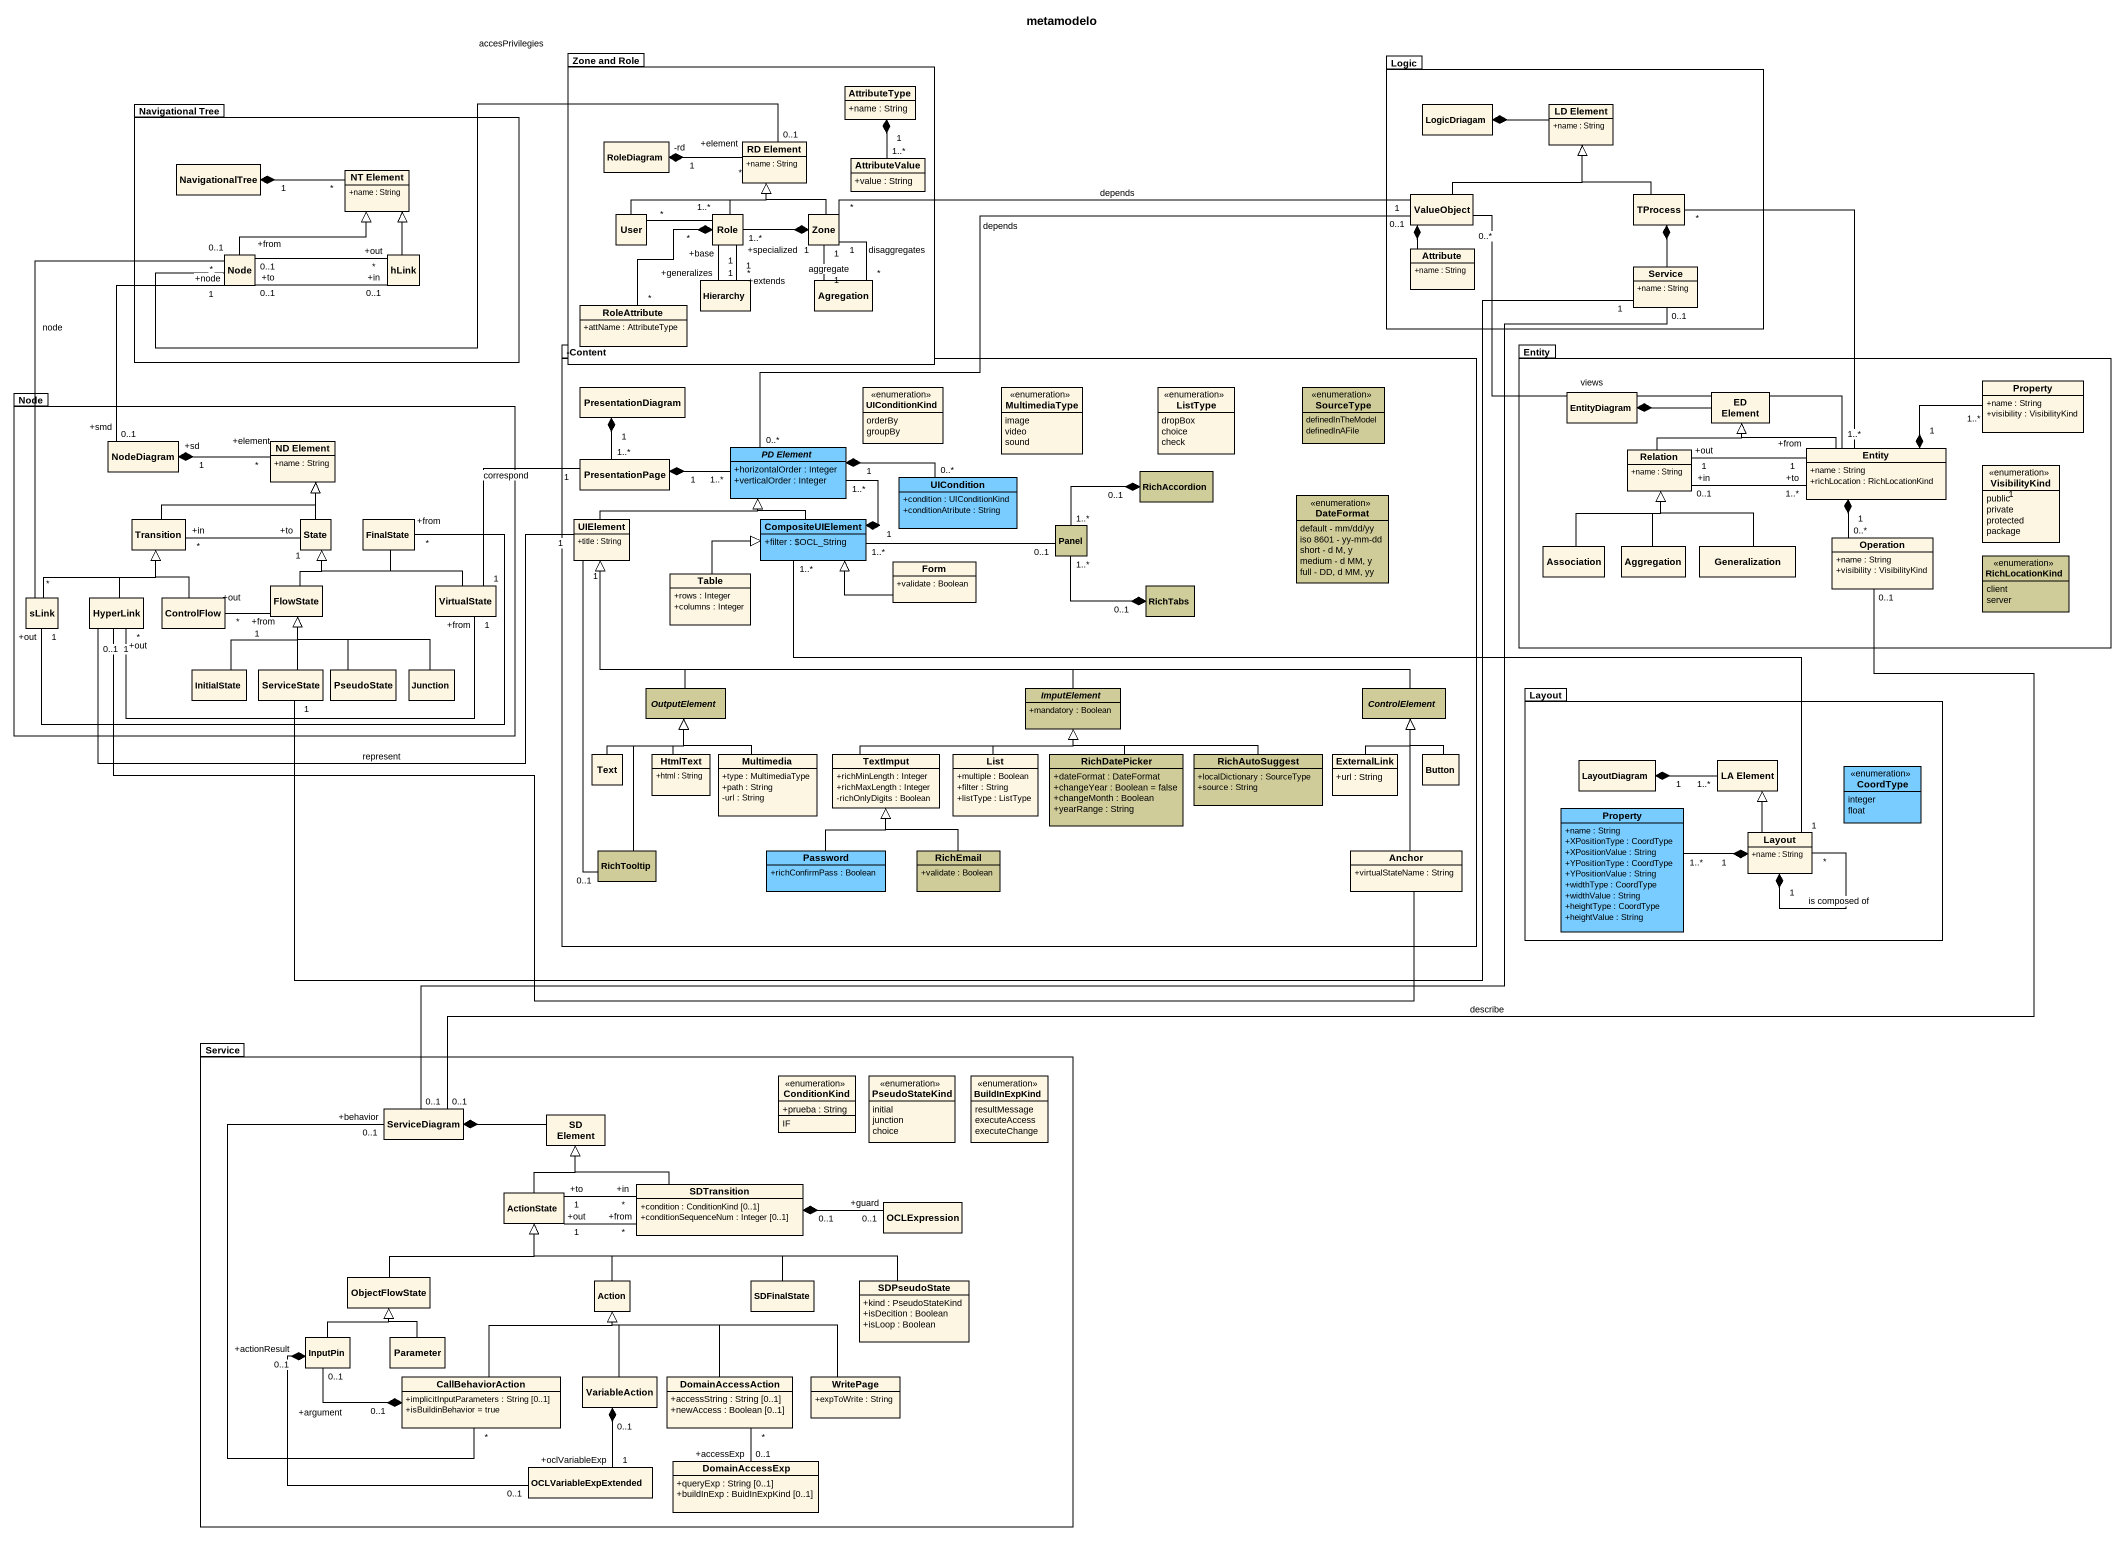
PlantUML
@startuml
title metamodelo
hide circle
hide empty members
skinparam classAttributeIconSize 0
package "Zone and Role" as Zone_and_Role {
  class AttributeType {
    +name : String
  }
  class RoleDiagram
  class "RD Element" as RD_Element {
    +name : String
  }
  class AttributeValue {
    +value : String
  }
  class User
  class Role
  class Zone
  class Hierarchy
  class Agregation
  class RoleAttribute {
    +attName : AttributeType
  }
}
package Logic {
  class LogicDriagam
  class "LD Element" as LD_Element {
    +name : String
  }
  class ValueObject
  class TProcess
  class Attribute {
    +name : String
  }
  class Service {
    +name : String
  }
}
package "Navigational Tree" as Navigational_Tree {
  class NavigationalTree
  class "NT Element" as NT_Element {
    +name : String
  }
  class "Node" as Node_
  class hLink
}
package "-Content" as Content {
  class PresentationDiagram
  enum UIConditionKind {
    orderBy
    groupBy
  }
  enum MultimediaType {
    image
    video
    sound
  }
  enum ListType {
    dropBox
    choice
    check
  }
  enum SourceType #CFCC99 {
    definedInTheModel
    definedInAFile
  }
  class PresentationPage
  abstract class "PD Element" as PD_Element #78CCFF {
    +horizontalOrder : Integer
    +verticalOrder : Integer
  }
  class UICondition #78CCFF {
    +condition : UIConditionKind
    +conditionAtribute : String
  }
  class RichAccordion #CFCD99
  class UIElement {
    +title : String
  }
  class CompositeUIElement #78CCFF {
    +filter : ~$OCL_String
  }
  enum DateFormat #CFCC99 {
    default - mm/dd/yy
    iso 8601 - yy-mm-dd
    short - d M, y
    medium - d MM, y
    full - DD, d MM, yy
  }
  class Panel #CFCD99
  class Table {
    +rows : Integer
    +columns : Integer
  }
  class Form {
    +validate : Boolean
  }
  class RichTabs #CFCD99
  abstract class OutputElement #CFCC99
  abstract class ImputElement #CFCC99 {
    +mandatory : Boolean
  }
  abstract class ControlElement #CFCC99
  class Text
  class HtmlText {
    +html : String
  }
  class Multimedia {
    +type : MultimediaType
    +path : String
    -url : String
  }
  class TextImput {
    +richMinLength : Integer
    +richMaxLength : Integer
    -richOnlyDigits : Boolean
  }
  class List {
    +multiple : Boolean
    +filter : String
    +listType : ListType
  }
  class RichDatePicker #CFCC99 {
    +dateFormat : DateFormat
    +changeYear : Boolean = false
    +changeMonth : Boolean
    +yearRange : String
  }
  class RichAutoSuggest #CFCC99 {
    +localDictionary : SourceType
    +source : String
  }
  class ExternalLink {
    +url : String
  }
  class Button
  class RichTooltip #CFCC99
  class Password #78CCFF {
    +richConfirmPass : Boolean
  }
  class RichEmail #CFCC99 {
    +validate : Boolean
  }
  class Anchor {
    +virtualStateName : String
  }
}
package "Entity" as Entity_ {
  class EntityDiagram
  class "ED Element" as ED_Element
  class Property {
    +name : String
    +visibility : VisibilityKind
  }
  class Relation {
    +name : String
  }
  class "Entity" as Entity__2 {
    +name : String
    +richLocation : RichLocationKind
  }
  enum VisibilityKind {
    public
    private
    protected
    package
  }
  class Association
  class Aggregation
  class Generalization
  class Operation {
    +name : String
    +visibility : VisibilityKind
  }
  enum RichLocationKind #CFCC99 {
    client
    server
  }
}
package "Node" as Node__2 {
  class NodeDiagram
  class "ND Element" as ND_Element {
    +name : String
  }
  class Transition
  class "State" as State_
  class FinalState
  class sLink
  class HyperLink
  class ControlFlow
  class FlowState
  class VirtualState
  class InitialState
  class ServiceState
  class PseudoState
  class Junction
}
package Layout {
  class LayoutDiagram
  class "LA Element" as LA_Element
  enum CoordType #78CCFF {
    integer
    float
  }
  class "Property" as Property_2 #78CCFF {
    +name : String
    +XPositionType : CoordType
    +XPositionValue : String
    +YPositionType : CoordType
    +YPositionValue : String
    +widthType : CoordType
    +widthValue : String
    +heightType : CoordType
    +heightValue : String
  }
  class "Layout" as Layout_2 {
    +name : String
  }
}
package "Service" as Service_2 {
  enum ConditionKind {
    +prueba : String
    IF
  }
  enum PseudoStateKind {
    initial
    junction
    choice
  }
  enum BuildInExpKind {
    resultMessage
    executeAccess
    executeChange
  }
  class ServiceDiagram
  class "SD Element" as SD_Element
  class ActionState
  class SDTransition {
    +condition : ConditionKind [0..1]
    +conditionSequenceNum : Integer [0..1]
  }
  class OCLExpression
  class ObjectFlowState
  class "Action" as Action_
  class SDFinalState
  class SDPseudoState {
    +kind : PseudoStateKind
    +isDecition : Boolean
    +isLoop : Boolean
  }
  class InputPin
  class Parameter
  class CallBehaviorAction {
    +implicitInputParameters : String [0..1]
    +isBuildinBehavior = true
  }
  class VariableAction
  class DomainAccessAction {
    +accessString : String [0..1]
    +newAccess : Boolean [0..1]
  }
  class WritePage {
    +expToWrite : String
  }
  class OCLVariableExpExtended
  class DomainAccessExp {
    +queryExp : String [0..1]
    +buildInExp : BuidInExpKind [0..1]
  }
}
AttributeType "1" *-- "1..*" AttributeValue
LogicDriagam *-right- LD_Element
NavigationalTree "1" *-right- "*" NT_Element
RoleDiagram "-rd\n1" *-right- "+element\n*" RD_Element
RD_Element "0..1" -left- "*" Node_ : accesPrivilegies
ValueObject -up-|> LD_Element
ValueObject *-- Attribute
TProcess -up-|> LD_Element
TProcess *-- Service
TProcess "*" -- "1" Entity__2
User -right-|> RD_Element
User "*" -right- "1..*" Role
Role -up-|> RD_Element
Role "+specialized\n1" -- "*\n+extends" Hierarchy
Role "+base\n1" -- "+generalizes\n1" Hierarchy
Role "*" *-- "*" RoleAttribute
Zone -up-|> RD_Element
Zone "*" -right- "1" ValueObject : depends
Zone "1" *-left- "1..*" Role
Zone "1" -- "*" Agregation : disaggregates
Zone "1" -- "1" Agregation : aggregate
Node_ -right-|> NT_Element
Node_ "+from\n0..1" -right- "+out\n*" hLink
Node_ "+to\n0..1" -right- "+in\n0..1" hLink
Node_ "+node\n1" -- "+smd\n0..1" NodeDiagram
hLink -up-|> NT_Element
Service "0..1" -- "0..1" ServiceDiagram
PresentationDiagram "1" *-- "1..*" PresentationPage
EntityDiagram *-right- ED_Element
NodeDiagram "1\n+sd" *-right- "*\n+element" ND_Element
PresentationPage "1" *-right- "1..*" PD_Element
PresentationPage "1" -- "1" VirtualState : correspond
PD_Element "0..*" -right- "0..1" ValueObject : depends
PD_Element "1" *-right- "0..*" UICondition
RichAccordion "0..1" *-left- "1..*" Panel
Relation -up-|> ED_Element
Relation "+in\n0..1" -right- "+to\n1..*" Entity__2
Relation "+out\n1" -right- "+from\n1" Entity__2
Entity__2 "1..*" -up- "0..*" ValueObject : views
Entity__2 -left-|> ED_Element
Entity__2 "1" *-right- "1..*" Property
Entity__2 "1" *-- "0..*" Operation
Transition -right-|> ND_Element
Transition "+in\n*" -right- "+to\n1" State_
State_ -up-|> ND_Element
FinalState -left-|> State_
UIElement -right-|> PD_Element
UIElement "1" -left- "0..1" HyperLink : represent
CompositeUIElement -up-|> PD_Element
CompositeUIElement "1" *-up- "1..*" PD_Element
Panel "0..1" -left- "1..*" CompositeUIElement
Association -up-|> Relation
Aggregation -up-|> Relation
Generalization -up-|> Relation
Operation "0..1" -left- "0..1" ServiceDiagram : describe
sLink "*" -up- "0..1" Node_ : node
sLink -up-|> Transition
sLink "+out\n1" -right- "*\n+from" FinalState
HyperLink -up-|> Transition
HyperLink "+out\n*" -right- "+from\n1" VirtualState
ControlFlow -up-|> Transition
ControlFlow "+out\n*" -right- "+from\n1" FlowState
FlowState -up-|> State_
VirtualState -left-|> State_
Table -right-|> CompositeUIElement
Form -left-|> CompositeUIElement
RichTabs "0..1" *-up- "1..*" Panel
InitialState -up-|> FlowState
ServiceState "1" -right- "1" Service
ServiceState -up-|> FlowState
PseudoState -up-|> FlowState
Junction -up-|> FlowState
OutputElement -up-|> UIElement
ImputElement -left-|> UIElement
ControlElement -left-|> UIElement
Text -up-|> OutputElement
HtmlText -up-|> OutputElement
Multimedia -up-|> OutputElement
TextImput -right-|> ImputElement
List -up-|> ImputElement
RichDatePicker -up-|> ImputElement
RichAutoSuggest -left-|> ImputElement
ExternalLink -up-|> ControlElement
Button -up-|> ControlElement
LayoutDiagram "1" *-right- "1..*" LA_Element
RichTooltip "0..1" -up- "1" UIElement
RichTooltip -up-|> OutputElement
Password -up-|> TextImput
RichEmail -up-|> TextImput
Anchor -left- "1" HyperLink
Anchor -up-|> ControlElement
Layout_2 "1" -left- "1..*" CompositeUIElement
Layout_2 -up-|> LA_Element
Layout_2 "1" *-left- "1..*" Property_2
Layout_2 "1" *-- "*" Layout_2 : is composed of
ServiceDiagram *-right- SD_Element
ActionState -up-|> SD_Element
ActionState "+to\n1" -right- "+in\n*" SDTransition
ActionState "+out\n1" -right- "+from\n*" SDTransition
SDTransition -left-|> SD_Element
SDTransition "0..1" *-right- "+guard\n0..1" OCLExpression
ObjectFlowState -right-|> ActionState
Action_ -up-|> ActionState
SDFinalState -left-|> ActionState
SDPseudoState -left-|> ActionState
InputPin -up-|> ObjectFlowState
InputPin "0..1\n+actionResult" *-right- "0..1" OCLVariableExpExtended
Parameter -up-|> ObjectFlowState
CallBehaviorAction "*" -up- "0..1\n+behavior" ServiceDiagram
CallBehaviorAction -up-|> Action_
CallBehaviorAction "0..1" *-left- "+argument\n0..1" InputPin
VariableAction -up-|> Action_
VariableAction "0..1" *-- "1\n+oclVariableExp" OCLVariableExpExtended
DomainAccessAction -up-|> Action_
DomainAccessAction "*" -- "0..1\n+accessExp" DomainAccessExp
WritePage -left-|> Action_
@enduml
